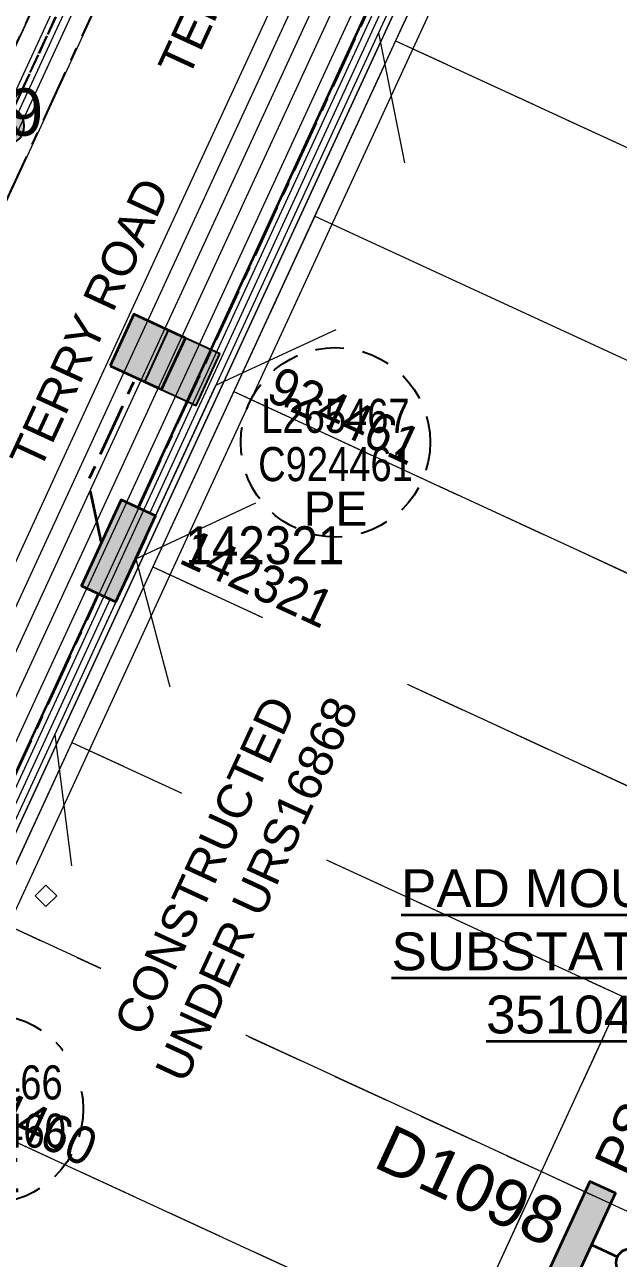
# Model space of a CAD drawing. Header units: metres. Extents: x 0 to 307451, y 0 to 6277344.
# Drawn here: x 305348 to 305379.4, y 6275134.6 to 6275199.8 of the extents above; entities that cross this region are included whole.
import ezdxf
from ezdxf import colors
from ezdxf.entities.mleader import LeaderData, LeaderLine
from ezdxf.enums import TextEntityAlignment as Align
from ezdxf.math import Vec2, Vec3

# ---------------------------------------------------------------- set-up
doc = ezdxf.new("R2010")
doc.units = ezdxf.units.M
for name, pattern in [('Cable Exist OH', [1, 1, 0]), ('Cable Exist UG', [7, 4, -1, 1, -1]), ('CENTERX2', [4, 2.5, -0.5, 0.5, -0.5]), ('Dash', [5, 3, -2]), ('DASHED', [19.05, 12.7, -6.35]), ('PHANTOMX2', [6.6, 3, -0.75, 0.2, -0.75, 0.2, -0.75, 0.2, -0.75])]:
    doc.linetypes.add(name, pattern=pattern)
doc.layers.get('0').update_dxf_attribs({"color": 6})
for name, color, linetype, lineweight in [('_User Miscellaneous1', 30, 'Continuous', 13), ('_User_HV_Exist', 1, 'Continuous', 35), ('_User_LV_Exist', 5, 'Continuous', 35), ('_User_SL_Exist', 4, 'Continuous', 35), ('Cadastre Developer_SP_NEW', 92, 'Continuous', 15), ('Cadastre Land Parcels_SP_EXT', 118, 'Continuous', 15), ('Cadastre Roads_SP_EXT', 218, 'Continuous', 15), ('Cadastre Roads_SP_NEW', 214, 'Continuous', 15), ('Mains_HV_EXT', 13, 'Continuous', 25), ('Mains_LV_EXT', 163, 'Continuous', 25), ('Services_SP_MOD', 3, 'PHANTOMX2', 20)]:
    doc.layers.add(name, color=color, linetype=linetype, lineweight=lineweight)
doc.layers.add('_User Miscellaneous10', color=252, linetype='Continuous', lineweight=13, plot=False, transparency=0.75)
for name, color, linetype in [('Equip_SP_SL_EXT', 7, 'Continuous'), ('Equip_SP_SL_NEW', 2, 'Continuous'), ('Mains_LV_New_T84', 2, 'Cable x'), ('Notes_SL_MISC', 4, 'Continuous'), ('SupportsOH_SP_TR_HV_LV_SL_EXT', 7, 'Continuous'), ('SupportsUG_SP_LV_EXT', 7, 'Continuous')]:
    doc.layers.add(name, color=color, linetype=linetype)
doc.styles.add('ieISOCP', font='arial.ttf', dxfattribs={"height": 1.5})
doc.styles.add('POLE_LABEL', font='arial.ttf', dxfattribs={"height": 2})
doc.styles.get("Standard").update_dxf_attribs({"font": 'arial.ttf'})
doc.styles.add('SWG_LABEL', font='arial.ttf')
doc.styles.add('SWITCH_LABEL', font='arial.ttf', dxfattribs={"height": 2})
doc.linetypes.add('Cable x', pattern='A,4.5,-0.01,["X",Standard,S=1.25,R=0,X=0,Y=-0.65],-1.2', length=5.71)
doc.linetypes.add('IE Trench HV', pattern='A,4,-0.4,["/",Standard,S=2,R=0,X=0.25,Y=-1],-1.6', length=6)

# ---------------------------------------------------------------- blocks, each defined once
blk = doc.blocks.new('CCP_EXT')
at = {"flags": 9}
for tag, p in [('OWNED_BY', (0, -1)), ('USAGE', (0, -1.2)), ('LEGEND', (0, -1.4)), ('STATE', (0, -1.8)), ('LIFE_SUPPORT', (0, -1.6)), ('NOTES', (0, -2))]:
    blk.add_attdef(tag, text='', height=0.2, dxfattribs=at).set_placement(p, align=Align.MIDDLE_LEFT)
blk.add_wipeout([(0, 0.566), (0.566, 0), (0, -0.566), (-0.566, 0)])
blk.add_lwpolyline([(-0.566, 0), (0, 0.566), (0.566, 0), (0, -0.566), (-0.566, 0)])
at = {"flags": 1}
blk.add_attdef('Z', (0, 0), '', height=0.2, dxfattribs=at)
at = {"flags": 9}
for tag, p in [('CCP_TYPE', (0, 0)), ('OPERATING_VOLTAGE', (0, -0.6)), ('CONSTRUCTED_VOLTAGE', (0, -0.2)), ('NO_PHASES', (0, -0.4)), ('ORIENTATION', (0, -0.8))]:
    blk.add_attdef(tag, text='', height=0.2, dxfattribs=at).set_placement(p, align=Align.MIDDLE_LEFT)
blk = doc.blocks.new('POLE_EXT')
blk.add_hatch(color=256).paths.add_polyline_path([(-1, 0, 1), (1, 0, 1)])
blk.add_lwpolyline([(-1, 0, 1), (1, 0, 1)], format="xyb", close=True)
at = {"flags": 8}
blk.add_attdef('pNumber', text='', height=2, dxfattribs=at).set_placement((2.5, 2.5), align=Align.MIDDLE_CENTER)
at = {"style": 'POLE_LABEL', "flags": 9}
for tag, p in [('STRUCTURE_PLANT_NUMBER', (1.355, 0.028)), ('STREET_CODE', (1.355, -0.2))]:
    blk.add_attdef(tag, text='', height=0.2, dxfattribs=at).set_placement(p, align=Align.MIDDLE_LEFT)
at = {"flags": 9}
for tag, p in [('OWNED_BY', (1.355, -0.4)), ('PARENT', (1.355, -0.6)), ('cLV', (1.355, -1.4)), ('SPECIAL_USE', (1.355, -0.8)), ('STATE', (1.355, -1)), ('USAGE', (1.355, -1.2)), ('cHV', (1.355, -2)), ('hDepth', (1.355, -1.6)), ('hDia', (1.355, -1.8)), ('LBRACKET', (1.355, -2.2)), ('LExisting', (1.355, -2.4)), ('LANTNUMBER', (1.355, -2.6)), ('LOther', (1.355, -2.8)), ('LRemove', (1.355, -3)), ('LEGEND', (1.355, -3.2)), ('cLinedev', (1.355, -3.4)), ('pExisting', (1.355, -3.8)), ('LOCATION', (1.355, -3.6)), ('PFNUMBER', (1.355, -4)), ('pFooting', (1.355, -4.4)), ('pNew', (1.355, -4.6)), ('NEWPFNUMBER', (1.355, -4.2)), ('pRelocate', (1.355, -5)), ('pRemove', (1.355, -5.2)), ('pReplace', (1.355, -5.4)), ('pStay', (1.355, -5.6)), ('pType', (1.355, -5.8)), ('cspan', (1.355, -6)), ('STREETNAME', (1.355, -6.2)), ('SUBURB', (1.355, -6.4)), ('NOTES', (1.355, -6.6)), ('OPERATED_BY', (1.355, -7.014)), ('MAINTAINED_BY', (1.355, -6.814))]:
    blk.add_attdef(tag, text='', height=0.2, dxfattribs=at).set_placement(p, align=Align.MIDDLE_LEFT)
at = {"flags": 1}
blk.add_attdef('Z', (1.355, -7.328), '', height=0.2, dxfattribs=at)
blk = doc.blocks.new('*U238')
at = {"width": 0.9}
blk.add_attdef('ASSET_NUM', text='', height=2, dxfattribs=at).set_placement((4, 2), align=Align.MIDDLE_LEFT)
for tag, p, flags in [('SUBURB', (-2, 0), 1), ('STREETNAME', (-1.8, 0), 9), ('PARENT', (-1.6, 0), 9), ('NOTES', (-1.4, 0), 9), ('LOCATION', (-1.2, 0), 9), ('LEGEND', (-1, 0), 9), ('USAGE', (-0.8, 0), 9), ('SUPPORT_TYPE', (-0.6, 0), 9), ('STATE', (-0.4, 0), 9), ('OWNED_BY', (-0.2, 0), 9)]:
    blk.add_attdef(tag, p, '', height=0.2, rotation=270, dxfattribs=dict(flags=flags))
blk.add_wipeout([(1, 2.5), (1, -2.5), (-1, -2.5), (-1, 2.5)])
at = {"layer": 'SupportsUG_SP_LV_EXT'}
h = blk.add_hatch(color=256, dxfattribs=at)
h.dxf.hatch_style = 1
h.paths.add_polyline_path([(-1, 2.5), (-1, -1.25), (-1, 1.25), (-1, -2.5), (1, -2.5), (1, 2.5)])
blk.add_lwpolyline([(-1, 2.5), (-1, -1.25), (-1, 1.25), (-1, -2.5), (1, -2.5), (1, 2.5)], close=True)
blk = doc.blocks.new('*U239')
at = {"layer": 'Equip_SP_SL_EXT'}
h = blk.add_hatch(color=256, dxfattribs=at)
h.dxf.hatch_style = 1
h.paths.add_polyline_path([(-1.5, 1.5), (-1.5, -1.5), (1.5, -1.5), (1.5, 1.5)])
blk.add_lwpolyline([(-1.5, 1.5), (-1.5, -1.5), (1.5, -1.5), (1.5, 1.5)], close=True)
at = {"width": 0.9, "flags": 8}
blk.add_attdef('ASSET_NUM', text='', height=2, dxfattribs=at).set_placement((4, 2), align=Align.MIDDLE_LEFT)
at = {"flags": 1}
blk.add_attdef('Z', (-2.351, -1.813), '', height=0.2, rotation=270, dxfattribs=at)
at = {"flags": 9}
for tag, p in [('NOTES', (-2, -1.813)), ('SUBURB', (-1.8, -1.813)), ('STREETNAME', (-1.6, -1.813)), ('LOCATION', (-1.4, -1.813)), ('LEGEND', (-1.2, -1.813)), ('USAGE', (-1, -1.813)), ('STATE', (-0.8, -1.813)), ('OWNED_BY', (-0.6, -1.813)), ('COLUMN_TYPE', (-0.4, -1.813)), ('STREET_CODE', (-0.2, -1.813)), ('STRUCTURE_PLANT_NUMBER', (0.031, -1.813))]:
    blk.add_attdef(tag, text='', height=0.2, rotation=270, dxfattribs=at).set_placement(p, align=Align.MIDDLE_LEFT)
blk = doc.blocks.new('SWG_SIE_SU_NEW')
at = {"linetype": 'CENTERX2'}
h = blk.add_hatch(color=256, dxfattribs=at)
h.dxf.hatch_style = 1
edge = h.paths.add_edge_path()
edge.add_arc((9, 0), 0.25, 0, 360)
at = {"linetype": 'Continuous'}
blk.add_line((6.25, 0.75), (2.491, 2.118), dxfattribs=at)
at = {"linetype": 'CENTERX2'}
for p, q in [((0, 0), (1.5, 0)), ((7, 0), (10, 0))]:
    blk.add_line(p, q, dxfattribs=at)
at = {"linetype": 'DASHED', "ltscale": 0.075}
blk.add_lwpolyline([(4.371, 1.434), (4.371, 4.371), (7.566, 4.371)], dxfattribs=at)
for centre in [(2.25, 0), (6.25, 0)]:
    blk.add_circle(centre, 0.75)
at = {"linetype": 'CENTERX2'}
blk.add_circle((9, 0), 0.25, dxfattribs=at)
at = {"flags": 8}
blk.add_attdef('ASSET_NUM', text='', height=2, rotation=180, dxfattribs=at).set_placement((-3, 0.012), align=Align.MIDDLE_LEFT)
at = {"flags": 1}
blk.add_attdef('Z', (0, 0), '', height=0.2, dxfattribs=at)
at = {"style": 'SWITCH_LABEL', "flags": 9}
blk.add_attdef('STREET_CODE', text='', height=0.2, dxfattribs=at).set_placement((0, 0), align=Align.MIDDLE_LEFT)
at = {"flags": 9}
for tag, p in [('ORIENTATION', (0, -0.2)), ('USAGE', (0, -0.6)), ('PARENT', (0, -0.4)), ('SUBURB', (0, -0.8)), ('STREETNAME', (0, -1)), ('LOCATION', (0, -1.2)), ('NOTES', (0, -1.4)), ('OPERATED_BY', (-0.009, -1.841)), ('OWNED_BY', (-0.003, -1.619)), ('MAINTAINED_BY', (-0.011, -2.048))]:
    blk.add_attdef(tag, text='', height=0.2, dxfattribs=at).set_placement(p, align=Align.MIDDLE_LEFT)
blk = doc.blocks.new('*U199')
at = {"linetype": 'Dash', "ltscale": 0.5}
blk.add_circle((0, 0), 5, dxfattribs=at)
at = {"insert": (0, -2.6), "char_height": 1.8, "attachment_point": 2}
blk.add_mtext('PE', dxfattribs=at)
at = {"width": 0.8}
blk.add_attdef('SNUMBER', text='', height=1.8, dxfattribs=at).set_placement((0, 0.5), align=Align.CENTER)
at = {"flags": 1}
blk.add_attdef('Z', (0, 0), '', height=0.2, dxfattribs=at)
at = {"width": 0.8}
blk.add_attdef('CNUMBER', text='', height=1.8, dxfattribs=at).set_placement((0, -0.25), align=Align.TOP_CENTER)

msp = doc.modelspace()

# ---------------------------------------------------------------- hatches: boundary and pattern name
at = {"layer": '_User_HV_Exist'}
h = msp.add_hatch(color=1, dxfattribs=at)
h.dxf.hatch_style = 1
h.paths.add_polyline_path([(305361.6344, 6275099.9283), (305379.23, 6275138.0648), (305377.868, 6275138.6932), (305360.2724, 6275100.5567)])

# ---------------------------------------------------------------- linework, layer by layer
at = {"layer": '_User Miscellaneous10', "color": 2, "flags": 128}
for points in [[(305369.8805, 6275206.2186), (305366.7107, 6275199.3485), (305368.0908, 6275192.4859)], [(305354.9501, 6275173.8473), (305358.1337, 6275180.7489), (305364.4872, 6275183.6871)], [(305353.903, 6275171.5772), (305360.2492, 6275174.531)], [(305353.903, 6275171.5772), (305355.6982, 6275164.8113)], [(305352.8672, 6275169.3318), (305349.6232, 6275162.2992), (305350.5118, 6275155.3558)]]:
    msp.add_lwpolyline(points, dxfattribs=at)
at = {"layer": '_User_HV_Exist'}
msp.add_lwpolyline([(305361.6344, 6275099.9283), (305379.23, 6275138.0648), (305377.868, 6275138.6932), (305360.2724, 6275100.5567)], close=True, dxfattribs=at)
at = {"layer": 'Cadastre Developer_SP_NEW', "linetype": 'Dash', "transparency": 33554534}
for p, q in [((305371.8934, 6275208.1907), (305367.621, 6275198.9286)), ((305367.621, 6275198.9286), (305363.3485, 6275189.6665)), ((305367.621, 6275198.9286), (305396.6774, 6275185.5224)), ((305363.3485, 6275189.6665), (305359.0761, 6275180.4044)), ((305363.3485, 6275189.6665), (305392.4049, 6275176.2603)), ((305359.0761, 6275180.4044), (305354.8036, 6275171.1423)), ((305359.0761, 6275180.4044), (305388.1325, 6275166.9982)), ((305354.8036, 6275171.1423), (305350.5312, 6275161.8802)), ((305354.8036, 6275171.1423), (305383.8601, 6275157.7361)), ((305350.5312, 6275161.8802), (305379.5876, 6275148.4741)), ((305346.2588, 6275152.6181), (305375.3152, 6275139.212)), ((305375.3152, 6275139.212), (305379.5876, 6275148.4741)), ((305341.9863, 6275143.356), (305371.0427, 6275129.9499)), ((305371.0427, 6275129.9499), (305375.3152, 6275139.212)), ((305375.3152, 6275139.212), (305404.3716, 6275125.8058))]:
    msp.add_line(p, q, dxfattribs=at)
at = {"layer": 'Cadastre Developer_SP_NEW'}
for p, q in [((305371.8934, 6275208.1907), (305367.621, 6275198.9286)), ((305367.621, 6275198.9286), (305363.3485, 6275189.6665)), ((305367.621, 6275198.9286), (305396.6774, 6275185.5224)), ((305363.3485, 6275189.6665), (305359.0761, 6275180.4044)), ((305363.3485, 6275189.6665), (305392.4049, 6275176.2603)), ((305350.5312, 6275161.8802), (305379.5876, 6275148.4741)), ((305346.2588, 6275152.6181), (305375.3152, 6275139.212)), ((305375.3152, 6275139.212), (305379.5876, 6275148.4741)), ((305341.9863, 6275143.356), (305371.0427, 6275129.9499)), ((305371.0427, 6275129.9499), (305375.3152, 6275139.212)), ((305375.3152, 6275139.212), (305404.3716, 6275125.8058))]:
    msp.add_line(p, q, dxfattribs=at)
at = {"layer": 'Cadastre Land Parcels_SP_EXT', "linetype": 'Continuous'}
msp.add_lwpolyline([(305650.7, 6275093.908), (305635.511, 6275101.328), (305379.528, 6275226.405), (305313.337, 6275082.977), (305578.448, 6275053.973), (305619.597, 6275025.44), (305636.269, 6275062.148), (305650.7, 6275093.908)], close=True, dxfattribs=at)
at = {"layer": 'Mains_LV_New_T84', "color": 5, "linetype": 'Cable Exist UG', "ltscale": 0.7, "flags": 128}
msp.add_lwpolyline([(305338.7623, 6275238.1604), (305355.4173, 6275230.4772), (305357.9414, 6275223.6302), (305358.4336, 6275222.2949), (305358.4336, 6275222.2949), (305351.5523, 6275207.3658), (305340.1401, 6275182.6271)], dxfattribs=at)

# ---------------------------------------------------------------- block references
at = {"layer": '_User_HV_Exist', "linetype": 'CENTERX2'}
ref = msp.add_blockref('SWG_SIE_SU_NEW', (305377.9732, 6275135.3408), dxfattribs=dict(at, rotation=335.2321440047967))
ref.add_attrib('ASSET_NUM', 'D1098', dxfattribs={"layer": '0', "height": 2.5, "rotation": 335.232144, "style": 'SWG_LABEL'}).set_placement((305366.8783, 6275140.6329), align=Align.MIDDLE_LEFT)
at = {"layer": '_User_SL_Exist', "rotation": 65.23214400591215}
msp.add_blockref('*U239', (305354.5353, 6275182.4993), dxfattribs=at)
at = {"layer": 'Equip_SP_SL_NEW'}
ref = msp.add_blockref('*U239', (305356.3514, 6275181.6615), dxfattribs=dict(at, rotation=65.23214400591215))
ref.add_attrib('ASSET_NUM', '924461', dxfattribs={"layer": '0', "height": 2, "rotation": 335.232144, "width": 0.9}).set_placement((305361.115, 6275180.9), align=Align.MIDDLE_LEFT)
ref = msp.add_blockref('*U239', (305339.2616, 6275144.6132), dxfattribs=dict(at, rotation=65.23214400591215))
ref.add_attrib('ASSET_NUM', '924460', dxfattribs={"layer": '0', "height": 2, "rotation": 335.232144, "width": 0.9}).set_placement((305344.0253, 6275143.8517), align=Align.MIDDLE_LEFT)
at = {"layer": 'Notes_SL_MISC', "linetype": 'ByBlock', "lineweight": -2}
msp.add_blockref('*U199', (305346.1267, 6275142.5241), dxfattribs=at).add_auto_attribs({'SNUMBER': 'L265466', 'CNUMBER': 'C924460'})
at = {"layer": 'SupportsOH_SP_TR_HV_LV_SL_EXT'}
ref = msp.add_blockref('POLE_EXT', (305347.0181, 6275194.4335), dxfattribs=at)
ref.add_attrib('ASSET_NUM', '328929', dxfattribs={"layer": '0', "height": 2.5, "rotation": 1, "style": 'POLE_LABEL'}).set_placement((305349.0181, 6275195.1835), align=Align.MIDDLE_RIGHT)

# ---------------------------------------------------------------- texts
at = {"layer": '_User Miscellaneous1'}
msp.add_text('TERRY ROAD', height=1.8, rotation=65.236944, dxfattribs=at).set_placement((305360.1161, 6275204.3625), align=Align.CENTER)
at = {"layer": '_User_HV_Exist'}
msp.add_text('TERRY ROAD', height=1.8, rotation=65.236944, dxfattribs=at).set_placement((305352.2786, 6275183.634), align=Align.CENTER)
at = {"layer": '_User_HV_Exist', "color": 6, "linetype": 'IE Trench HV', "insert": (305365.0594, 6275155.1771), "char_height": 2, "width": 22.189354, "attachment_point": 1, "style": 'ieISOCP'}
msp.add_mtext('\\pi2.8484;{\\L\\C256;PAD MOUNT \\P\\pi2.3457;SUBSTATION \\P\\pi7.3362;35104}', dxfattribs=at)
at = {"layer": '_User_HV_Exist', "insert": (305378.9679, 6275139.287), "char_height": 2, "attachment_point": 4, "rotation": 65.232144}
msp.add_mtext('PS', dxfattribs=at)

# ---------------------------------------------------------------- next in the draw order: block references
at = {"layer": 'Services_SP_MOD'}
msp.add_blockref('CCP_EXT', (305349.1618, 6275153.7763), dxfattribs=at)

# ---------------------------------------------------------------- next in the draw order: linework, layer by layer
at = {"layer": '_User Miscellaneous1'}
for p, q in [((305378.4163, 6275227.269), (305321.2496, 6275103.3195)), ((305379.0701, 6275226.9674), (305321.9034, 6275103.0179))]:
    msp.add_line(p, q, dxfattribs=at)
at = {"layer": 'Cadastre Developer_SP_NEW', "linetype": 'Dash', "transparency": 33554534}
msp.add_line((305350.5312, 6275161.8802), (305346.2588, 6275152.6181), dxfattribs=at)
at = {"layer": 'Cadastre Developer_SP_NEW'}
msp.add_line((305350.5312, 6275161.8802), (305346.2588, 6275152.6181), dxfattribs=at)
at = {"layer": 'Cadastre Roads_SP_EXT', "linetype": 'Continuous'}
msp.add_lwpolyline([(305446.538, 6275419.657), (305416.65, 6275354.86), (305412.225, 6275345.267), (305395.188, 6275308.35), (305361.498, 6275235.346), (305319.214, 6275143.722), (305298.376, 6275098.567), (305306.516, 6275090.086), (305313.337, 6275082.977), (305379.528, 6275226.405), (305421.066, 6275316.415), (305431.837, 6275339.755), (305472.105, 6275375.209), (305471.922, 6275404.855), (305471.79, 6275426.372)], dxfattribs=at)
at = {"layer": 'Mains_HV_EXT', "color": 1, "linetype": 'Cable Exist OH'}
msp.add_lwpolyline([(305418.071, 6275348.3981), (305401.2458, 6275311.8173), (305368.572, 6275241.1371), (305347.0181, 6275194.4335), (305321.5925, 6275139.3383), (305296.8543, 6275085.7333), (305266.2485, 6275019.0986)], dxfattribs=at)
at = {"layer": 'Mains_LV_EXT', "linetype": 'Cable Exist OH'}
msp.add_lwpolyline([(305321.6022, 6275139.3312), (305362.823, 6275228.679), (305368.572, 6275241.1371)], dxfattribs=at)

# ---------------------------------------------------------------- next in the draw order: block references
at = {"layer": '_User Miscellaneous1'}
ref = msp.add_blockref('*U238', (305352.9949, 6275171.996), dxfattribs=dict(at, rotation=155.2369444197723))
ref.add_attrib('ASSET_NUM', '142321', dxfattribs={"layer": '0', "height": 2, "rotation": 335.232144, "width": 0.9}).set_placement((305356.5214, 6275172.2902), align=Align.MIDDLE_LEFT)

# ---------------------------------------------------------------- next in the draw order: linework, layer by layer
at = {"layer": '_User_LV_Exist', "linetype": 'Cable Exist UG', "ltscale": 0.7, "flags": 128}
for points in [[(305354.0421, 6275174.2661), (305368.9724, 6275206.6374)], [(305336.945, 6275137.202), (305351.9592, 6275169.7507)]]:
    msp.add_lwpolyline(points, dxfattribs=at)
at = {"layer": '_User_SL_Exist', "color": 4, "linetype": 'Cable Exist UG', "ltscale": 0.7, "flags": 128}
msp.add_lwpolyline([(305352.0869, 6275172.4149), (305351.3942, 6275175.688), (305353.9038, 6275181.1387)], dxfattribs=at)

# ---------------------------------------------------------------- next in the draw order: block references
at = {"layer": 'Notes_SL_MISC', "linetype": 'ByBlock', "lineweight": -2}
msp.add_blockref('*U199', (305364.4469, 6275177.725), dxfattribs=at).add_auto_attribs({'SNUMBER': 'L265467', 'CNUMBER': 'C924461'})

# ---------------------------------------------------------------- next in the draw order: block references
at = {"layer": '_User_LV_Exist'}
ref = msp.add_blockref('*U238', (305352.9949, 6275171.996), dxfattribs=dict(at, rotation=155.2369444197723))
ref.add_attrib('ASSET_NUM', '142321', dxfattribs={"layer": '0', "height": 2, "width": 0.9}).set_placement((305356.5214, 6275172.2902), align=Align.MIDDLE_LEFT)

# ---------------------------------------------------------------- next in the draw order: linework, layer by layer
at = {"layer": '_User Miscellaneous10', "ltscale": 0.7, "flags": 128}
for points in [[(305422.879, 6275363.5893), (305380.4828, 6275270.8889), (305358.0917, 6275221.5414), (305321.8103, 6275142.8932), (305300.18, 6275097.7035)], [(305423.7884, 6275363.1734), (305381.3928, 6275270.4744), (305359.0011, 6275221.1254), (305322.7154, 6275142.4678), (305301.082, 6275097.2718)], [(305424.6978, 6275362.7575), (305382.3029, 6275270.0598), (305359.9104, 6275220.7094), (305323.6205, 6275142.0425), (305301.984, 6275096.84)], [(305425.6072, 6275362.3416), (305383.2129, 6275269.6452), (305360.8198, 6275220.2933), (305324.5255, 6275141.6171), (305302.886, 6275096.4083)]]:
    msp.add_lwpolyline(points, dxfattribs=at)
at = {"layer": '_User Miscellaneous10', "flags": 128}
for points in [[(305414.9727, 6275319.2009), (305401.7293, 6275289.9616), (305389.2238, 6275262.3514), (305381.3819, 6275245.0377), (305373.6638, 6275228.0241), (305361.5351, 6275201.7365), (305355.1279, 6275187.8409), (305350.0192, 6275176.7658), (305345.3635, 6275166.6729), (305315.8848, 6275102.7669), (305322.8233, 6275083.3587), (305354.9617, 6275072.0091), (305378.8204, 6275069.4648), (305388.2218, 6275074.8), (305419.0056, 6275141.5206), (305427.552, 6275160.044), (305440.3716, 6275187.8292), (305441.8337, 6275190.9988), (305446.0029, 6275189.0794), (305414.8832, 6275121.6161), (305394.4099, 6275077.2325), (305400.1063, 6275067.1948), (305464.89, 6275060.286)], [(305415.8821, 6275318.7851), (305402.6402, 6275289.549), (305390.1347, 6275261.9388), (305382.2928, 6275244.6251), (305374.5731, 6275227.6081), (305362.4431, 6275201.3176), (305356.0361, 6275187.4222), (305350.9272, 6275176.3469), (305346.2715, 6275166.254), (305316.9639, 6275102.719), (305323.6048, 6275084.1432), (305355.1842, 6275072.9911), (305378.6066, 6275070.4932), (305387.4485, 6275075.511), (305418.0976, 6275141.9395), (305426.644, 6275160.463), (305439.4636, 6275188.2481), (305441.3442, 6275192.325), (305447.3301, 6275189.5693), (305415.7913, 6275121.1972), (305395.5329, 6275077.2797), (305400.7227, 6275068.1347), (305464.6762, 6275061.3145)], [(305416.7916, 6275318.3693), (305403.5511, 6275289.1365), (305391.0456, 6275261.5262), (305383.2038, 6275244.2125), (305375.4825, 6275227.192), (305363.3511, 6275200.8986), (305356.9442, 6275187.0034), (305351.8353, 6275175.9281), (305347.1796, 6275165.8351), (305318.0431, 6275102.671), (305324.3863, 6275084.9278), (305355.4067, 6275073.973), (305378.3928, 6275071.5217), (305386.6752, 6275076.222), (305417.1895, 6275142.3584), (305425.736, 6275160.8819), (305438.5556, 6275188.6671), (305440.8547, 6275193.6512)], [(305417.701, 6275317.9535), (305404.4621, 6275288.7239), (305391.9566, 6275261.1137), (305384.1147, 6275243.8), (305376.3918, 6275226.776), (305364.2591, 6275200.4797), (305357.8523, 6275186.5847), (305352.7433, 6275175.5092), (305348.0876, 6275165.4163), (305319.1222, 6275102.623), (305325.1678, 6275085.7123), (305355.6293, 6275074.955), (305378.179, 6275072.5502), (305385.9019, 6275076.9329), (305416.2815, 6275142.7774), (305424.828, 6275161.3008), (305437.6476, 6275189.086), (305440.3652, 6275194.9775)], [(305418.6105, 6275317.5377), (305405.373, 6275288.3113), (305392.8675, 6275260.7011), (305385.0256, 6275243.3874), (305377.3012, 6275226.36), (305365.1671, 6275200.0607), (305358.7604, 6275186.166), (305353.6514, 6275175.0903), (305348.9957, 6275164.9974), (305320.2013, 6275102.575), (305325.9493, 6275086.4968), (305355.8518, 6275075.9369), (305377.9652, 6275073.5786), (305385.1287, 6275077.6439), (305415.3735, 6275143.1963), (305423.9199, 6275161.7198), (305436.7396, 6275189.505), (305439.8757, 6275196.3037)], [(305380.0046, 6275230.6248), (305377.9377, 6275226.0687), (305365.8027, 6275199.7675), (305359.3961, 6275185.8729), (305354.287, 6275174.7971), (305349.6313, 6275164.7042), (305320.9567, 6275102.5415), (305326.4964, 6275087.046), (305356.0076, 6275076.6243), (305377.8155, 6275074.2986), (305384.5874, 6275078.1416), (305414.7379, 6275143.4896), (305423.2843, 6275162.013), (305436.104, 6275189.7982), (305439.5331, 6275197.232)], [(305380.9152, 6275230.2117), (305378.8471, 6275225.6527), (305366.7107, 6275199.3485), (305360.3042, 6275185.4542), (305355.1951, 6275174.3783), (305350.5394, 6275164.2853), (305322.0359, 6275102.4935), (305327.2779, 6275087.8306), (305356.2301, 6275077.6062), (305377.6017, 6275075.327), (305383.8141, 6275078.8526), (305413.8299, 6275143.9085), (305422.3763, 6275162.432), (305435.196, 6275190.2172), (305439.0436, 6275198.5583), (305453.5681, 6275191.8717), (305420.0591, 6275119.2285), (305400.8111, 6275077.5015), (305403.6197, 6275072.5524), (305463.6713, 6275066.1483)], [(305381.8259, 6275229.7985), (305379.7564, 6275225.2367), (305367.6188, 6275198.9296), (305361.2123, 6275185.0354), (305356.1031, 6275173.9594), (305351.4474, 6275163.8664), (305323.115, 6275102.4455), (305328.0594, 6275088.6151), (305356.4526, 6275078.5881), (305377.3879, 6275076.3555), (305383.0408, 6275079.5635), (305412.9219, 6275144.3275), (305421.4683, 6275162.8509), (305434.288, 6275190.6361), (305438.5541, 6275199.8845), (305454.8953, 6275192.3615), (305420.9671, 6275118.8097), (305401.9342, 6275077.5487), (305404.2361, 6275073.4923), (305463.4575, 6275067.1767)], [(305382.7366, 6275229.3854), (305380.6658, 6275224.8206), (305368.5268, 6275198.5106), (305362.1204, 6275184.6167), (305357.0112, 6275173.5405), (305352.3555, 6275163.4476), (305324.1941, 6275102.3975), (305328.8409, 6275089.3996), (305356.6752, 6275079.5701), (305377.1741, 6275077.384), (305382.2676, 6275080.2745), (305412.0139, 6275144.7464), (305420.5603, 6275163.2699), (305433.3799, 6275191.0551), (305438.0646, 6275201.2107), (305456.2226, 6275192.8514), (305421.8752, 6275118.3908), (305403.0572, 6275077.5959), (305404.8525, 6275074.4323), (305463.2437, 6275068.2052)]]:
    msp.add_lwpolyline(points, dxfattribs=at)
at = {"layer": '_User Miscellaneous10', "color": 4, "flags": 128}
msp.add_lwpolyline([(305380.2778, 6275230.5009), (305378.2105, 6275225.9439), (305366.0751, 6275199.6418), (305359.6685, 6275185.7473), (305354.5594, 6275174.6715), (305349.9037, 6275164.5785), (305321.2805, 6275102.5271), (305326.7308, 6275087.2814), (305356.0743, 6275076.9188), (305377.7514, 6275074.6071), (305384.3554, 6275078.3549), (305414.4655, 6275143.6153), (305423.0119, 6275162.1387), (305435.8316, 6275189.9239), (305439.3862, 6275197.6299)], dxfattribs=at)
at = {"layer": 'Cadastre Developer_SP_NEW'}
for p, q in [((305359.0761, 6275180.4044), (305354.8036, 6275171.1423)), ((305359.0761, 6275180.4044), (305388.1325, 6275166.9982)), ((305354.8036, 6275171.1423), (305350.5312, 6275161.8802)), ((305354.8036, 6275171.1423), (305383.8601, 6275157.7361))]:
    msp.add_line(p, q, dxfattribs=at)
at = {"layer": 'Cadastre Roads_SP_NEW', "ltscale": 0.03}
msp.add_lwpolyline([(305259.3615, 6275171.7172), (305296.0532, 6275251.255, -0.4142136), (305305.8061, 6275254.8502), (305356.3724, 6275231.5233, -0.4142136), (305359.9677, 6275221.7704), (305323.2759, 6275142.2327)], format="xyb", dxfattribs=at)
at = {"layer": 'Mains_LV_New_T84', "color": 5, "linetype": 'Cable Exist UG', "ltscale": 0.7, "flags": 128}
msp.add_lwpolyline([(305315.6635, 6275134.7557), (305318.1723, 6275139.9251), (305322.6823, 6275137.7663), (305347.7779, 6275192.0221), (305361.9425, 6275222.7676), (305361.9425, 6275222.7676), (305372.0163, 6275244.9693), (305368.5912, 6275249.4656), (305369.5762, 6275251.6561)], dxfattribs=at)

# ---------------------------------------------------------------- next in the draw order: leaders
at = {"layer": 'Cadastre Developer_SP_NEW'}
ml = msp.add_multileader_mtext('Standard', dxfattribs=at)
ml.set_content('{\\C7;CONSTRUCTED UNDER URS16868}', color=256)
ml.set_leader_properties()
ml.build(insert=Vec2(0, 0))
ml.multileader.update_dxf_attribs({"leader_type": 2, "has_text_frame": 1, "text_left_attachment_type": 2, "text_right_attachment_type": 2, "dogleg_length": 0.01})
ctx = ml.context
ctx.base_point, ctx.char_height, ctx.plane_origin, ctx.plane_x_axis, ctx.plane_y_axis = Vec3(305353.5885, 6275143.0999), 1.8, Vec3(305742.0143, 6275896.4865), Vec3(0.4188667, 0.9080478), Vec3(-0.9080478, 0.4188667)
ctx.left_attachment, ctx.right_attachment, ctx.text_align_type = 2, 2, 1
notes = []
notes.append((ctx, [(0, (0, 0, 0), (0, 0), (1, 0), 1, [])]))
ctx.mtext.insert, ctx.mtext.text_direction, ctx.mtext.rotation, ctx.mtext.width, ctx.mtext.alignment, ctx.mtext.flow_direction = Vec3(305356.7353, 6275155.7627), Vec3(0.4188667, 0.9080478), 1.1385995, 23.5182, 2, 5
ctx.mtext.has_bg_fill, ctx.mtext.bg_color, ctx.mtext.bg_scale_factor, ctx.mtext.bg_transparency, ctx.mtext.use_window_bg_color = 1, -1073741824, 2, 0, 1
for ctx, leaders in notes:
    for number, flags, end, landing, length, lines in leaders:
        leader = LeaderData()
        leader.index, (leader.has_last_leader_line, leader.has_dogleg_vector, leader.attachment_direction) = number, flags
        leader.last_leader_point, leader.dogleg_vector, leader.dogleg_length = Vec3(end), Vec3(landing), length
        for number, points, colour, breaks in lines:
            line = LeaderLine()
            line.index, line.vertices, line.color, line.breaks = number, Vec3.list(points), colors.encode_raw_color(colour), breaks
            leader.lines.append(line)
        ctx.leaders.append(leader)

# ---------------------------------------------------------------- next in the draw order: linework, layer by layer
at = {"layer": '_User Miscellaneous1'}
msp.add_line((305358.5623, 6275222.4306), (305317.5428, 6275133.8387), dxfattribs=at)

doc.saveas('drawing.dxf')
